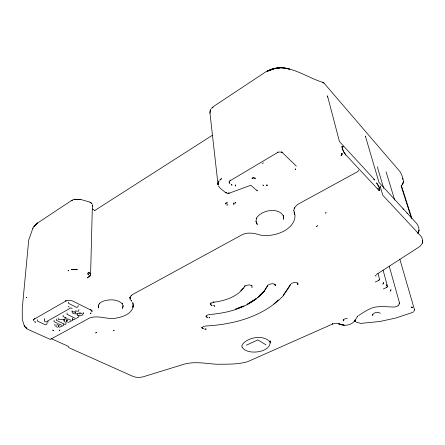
<?xml version="1.0" encoding="UTF-8"?>
<svg xmlns="http://www.w3.org/2000/svg" width="445" height="445" viewBox="0 0 445 445"><rect width="100%" height="100%" fill="white"/><g stroke="black" fill="none" stroke-linecap="round" stroke-linejoin="round"><path stroke-width="0.67" d="M130.018 296.96L130.168 299.474L130.14 296.999L130.018 298.044L131.347 295.363L131.136 295.63L132.972 294.312L241.663 234.982C247.058 231.878 254.401 233.085 260.342 235.094C268.941 236.384 277.975 234.71 285.462 230.249C290.44 227.134 295.041 222.105 295.013 215.914C295.23 214.846 293.377 209.901 294.462 212.788M98.384 305.003L98.629 307.984L98.434 305.142L98.367 306.377L98.339 305.526L99.736 303.156L99.508 303.423L102.228 301.515C109.058 299.09 117.324 298.856 122.392 303.857L122.164 303.579L123.165 305.976L122.497 308.402L123.081 305.598M365.401 136.76L365.351 136.037L378.979 182.367L416.898 223.729C418.695 226.466 420.119 230.399 417.822 233.302M209.984 113.208L210.19 110.583L210.719 109.57L210.185 110.761L209.984 113.208L218.056 184.836L217.972 183.446L218.857 181.093L217.972 183.446L218.006 184.631M380.191 187.089L380.141 186.333L382.761 195.233L420.875 236.095C422.227 238.092 423.34 240.756 422.261 243.126M87.826 277.524L87.381 277.897L89.545 276.634L90.574 275.138L92.404 204.85L92.427 206.052M241.919 347.117L241.974 345.248C246.625 336.926 265.398 333.967 270.543 342.906L270.26 341.003M399.816 259.151L414.584 310.065M92.538 205.44L92.41 205.874M202.03 328.104L202.052 327.392L202.08 327.731M78.142 305.437L78.092 306.716L76.729 307.484L68.519 303.345L68.586 302.06M78.837 309.503L78.787 310.777L78.059 311.305L75.466 310.91M78.865 315.689L78.815 316.957L73.636 319.816L72.624 319.321L72.68 318.058M72.769 319.065L72.713 320.328L67.896 322.592M92.048 310.632L91.998 311.639L91.609 310.532L91.826 310.81L90.647 309.937M414.534 309.498L414.434 309.948M66.027 322.792L65.966 324.055L65.154 324.5L56.348 320.322L56.426 319.054M67.1 313.058L67.034 314.331L74.793 318.119M293.767 210.279L293.745 210.696L294.434 207.86L294.234 208.171L296.476 205.418L299.001 203.682L357.93 171.514L358.342 170.947L358.136 170.073M63.702 324.082L63.635 325.339L59.38 327.353M63.974 319.449L64.069 321.312L65.626 322.286M63.173 315.26L63.107 316.534L67.011 318.42M58.256 318.025L58.184 319.293L64.503 319.877M54.095 320.361L54.012 321.629L57.583 323.315M47.037 322.797L46.953 324.06L45.535 324.856L37.241 321.017L37.341 319.744M327.353 97.138L327.481 95.82L339.446 141.56L374.84 180.014L373.594 179.396M133.239 305.476L132.821 302.583L133.222 305.609L132.977 307.506M230.399 180.436L230.41 180.075M56.176 325.434L56.231 325.779M65.782 300.625L65.699 300.981L66.127 300.447M422.689 241.168L422.75 240.767L422.205 243.487L420.219 246.035L418.506 247.353L376.537 274.443A1.274 0.579 55.7 0 0 376.559 274.309M255.975 221.376L257.243 224.408L255.975 221.376L256.57 218.056L256.359 218.373C261.349 209.673 278.926 207.142 283.404 216.031L283.587 219.285L283.226 215.324M403.42 181.821C403.198 178.417 401.88 174.835 400.205 171.87L324.094 83.176L323.037 82.408C304.897 77.118 284.422 59.78 265.392 72.123L213.255 106.655M32.791 228.352L32.997 227.974L28.73 239.972L22.25 308.457L22.294 319.432L24.241 325.746M33.57 319.944L33.709 319.466L33.453 320.322L34.46 319.015L65.487 301.226M132.821 306.8L133.255 305.281C132.933 313.035 124.188 316.523 117.686 317.774C108.213 320.511 98.601 314.454 89.35 318.108L50.363 339.413L28.825 329.795L27.217 328.938L24.72 326.636M358.592 315.622C360.767 313.97 370.946 307.261 376.125 306.961L381.66 306.494L394.248 307.089L397.246 306.26L398.403 305.515M402.77 183.969L402.152 184.714L402.77 183.969L403.482 181.471L402.719 184.274L401.457 185.776M383.073 270.121L387.395 286.007L386.783 287.398L383.317 288.989M73.291 312.179L74.065 311.361M377.71 166.775L377.794 168.494L383.696 188.324M290.446 284.594L289.645 286.352L282.959 296.114C263.095 316.712 233.703 324.516 205.907 325.985L203.493 326.43L201.902 327.715L202.102 327.414M267.734 285.668L267.834 285.128A1.268 0.99 24.8 0 1 267.734 285.668L264.13 291.408C250.685 306.9 229.692 312.902 209.884 314.47L207.453 315.01L206.157 316.312M343.318 319.632L343.178 319.922L344.747 318.887L347.367 318.414M230.087 180.292L229.158 182.478L229.208 181.66L229.214 182.055M290.624 284.216L283.248 295.374M267.495 285.684L264.458 290.646L257.533 297.699M83.026 313.358L83.321 312.685C83.871 315.95 79.277 316.395 77.163 315.271L77.219 314.003L77.786 314.231M354.237 321.479L357.457 316.668M33.075 227.823L34.165 226.199L37.881 222.823L71.895 200.289M378.6 280.467L379.468 279.221A1.257 1.001 -45.4 0 1 378.6 280.467L375.296 281.985M229.192 193.202C229.548 192.913 228.691 193.186 228.163 193.047L229.192 193.202L250.78 185.259L257.36 190.872L256.921 190.243M354.915 320.7L355.199 321.201L354.971 319.877M90.168 202.341L92.032 203.893L91.292 202.909L90.085 202.408M243.376 287.898L240.739 290.757M244.505 286.83C237.691 296.698 225.281 300.709 213.906 302.233M210.819 303.039L211.164 302.695M354.315 321.14L353.686 321.563M258.545 296.637L261.999 293.255M262.984 292.287L264.464 290.835L259.452 295.897M273.809 304.024L278.281 299.924M413.961 311.628L411.642 312.763L396.078 317.947L380.03 321.479L360.739 323.398L356.245 322.108M89.545 276.634L90.585 274.843M256.003 298.773L247.053 304.419M386.577 287.514L387.267 286.869L387.395 286.007M353.491 322.269C349.286 325.812 343.384 326.079 338.5 323.804M94.802 210.485L212.398 135.263M247.114 304.352L248.889 303.268M250.663 302.183L252.432 301.098M253.617 300.381L255.981 298.934L249.295 303.051M230.265 180.642L277.458 152.59M245.128 286.091L246.263 285.417L249.311 284.889L251.72 285.557L251.475 285.328L252.087 286.002L251.953 285.646M268.402 284.883L269.559 284.21L272.624 283.682L274.96 284.349L274.71 284.127L275.283 284.794L275.138 284.438M322.575 82.531L323.037 82.408L324.094 83.176M291.208 283.699C293.055 282.514 295.558 281.963 297.733 283.17L297.471 282.948L298.005 283.615M47.103 321.296L70.933 307.845L72.235 308.491M56.921 324.744L58.618 323.799L61.805 325.306M66.11 319.988L68.035 318.915L70.872 320.289M213.884 301.849L213.422 302.072L213.9 301.999M263.518 162.864L262.077 163.376M246.358 345.175L257.855 339.919L266.032 344.853M332.193 324.194L247.776 361.629C237.819 364.633 227.089 364.105 216.787 364.26C205.418 363.515 193.797 360.967 182.628 364.644L143.245 376.787C139.953 377.621 136.37 377.727 133.172 376.47L69.376 347.929L68.747 347.462L68.675 346.477L51.114 338.595M241.624 306.766L239.788 307.567L244.088 305.821M397.969 305.242L398.587 304.986M235.149 309.258L237.052 308.519M240.856 307.044L242.759 306.305M296.303 166.085L281.618 151.895L282.163 152.54M237.408 308.452L239.193 307.79M72.63 199.894L74.949 199.076M277.741 152.435L279.009 152.001L281.552 152.168M237.163 308.468L239.132 307.795M65.854 301.031L67.618 300.481L71.701 300.559L90.763 310.004M213.35 302.311L210.969 303.306L210.346 304.085L210.546 303.774L210.457 304.541L210.485 303.785L210.507 304.152M332.543 324.049L334.39 323.537L337.972 323.587M80.517 313.731L79.171 313.825M65.126 319.343L64.603 319.415M75.611 313.97C77.43 313.981 80.74 311.539 81.936 313.947M322.742 82.436L323.037 82.408M279.844 67.996L274.988 68.308L267.106 71.261C274.092 67.707 282.252 66.7 289.74 69.186L283.309 67.779L281.924 67.868M48.416 321.907L44.839 321.763L44.316 319.988M228.14 193.43L226.466 193.119M212.933 305.643L213.589 305.693M74.716 313.953L72.285 312.885L72.029 310.871L72.34 311.611M57.945 327.336L55.747 326.552M80.261 199.321L90.357 202.253M90.446 309.536L91.058 309.737M414.028 310.41L414.334 310.521M68.163 306.46L69.364 307.061M92.493 208.989L94.807 210.485M225.815 192.78L220.197 188.246L218.356 185.765M25.56 327.225L26.9 328.432C25.994 328.449 23.285 323.938 24.592 326.296M345.737 154.738L378.222 189.62M64.392 320.322L63.991 319.749M355.327 321.012L355.694 321.435L355.594 321.106M380.314 313.341C378.244 311.305 373.661 312.368 372.548 315.01L372.643 315.516L372.309 314.176M242.197 347.072C246.541 355.833 272.362 352.679 269.97 340.948M54.996 325.907L54.902 324.277M401.079 185.815L411.408 218.128M401.407 185.604L411.853 218.417M386.082 171.831L394.715 200.066M44.405 318.715L44.756 319.899M389.225 266.155L399.504 302.945L399.015 304.341L399.46 302.884M378.016 273.592L379.435 278.937M294.023 211.325L294.735 214.607M402.875 208.983A1.396 1.046 -39.7 0 1 403.621 209.245M406.869 213.049A1.385 1.046 -39.4 0 1 407.325 213.288M71.372 269.492C76.946 269.186 81.635 269.815 71.372 269.492M341.955 146.767L343.295 151.133L345.865 155.016L343.774 152.034L342.233 148.563L342.06 146.45L343.334 146.778L342.544 146.288L341.955 146.767M233.859 204.033L233.853 204.322L233.953 202.942L233.859 204.033M90.035 273.386L88.338 272.268L87.804 274.098L88.366 272.496L88.839 272.423L90.035 273.386M206.135 315.961L206.113 316.695L206.191 315.967M375.942 276.006L375.73 275.6L375.942 276.006M75.149 312.017L75.35 313.286L75.405 312.012L74.649 311.967L75.149 312.017M391.016 289.817L390.17 291.108L391.016 289.817M66.65 320.572L66.583 321.835L66.978 321.891L67.045 320.623L67.451 320.623L66.65 320.572M58.746 325.462L58.673 326.719L59.185 325.412L58.746 325.462M341.766 153.659L341.265 155.366L341.727 153.414L342.667 154.215L341.766 153.659M89.145 275.856L89.122 276.273A1.424 0.807 1.4 0 0 89.145 275.856M131.041 300.325L131.509 301.109L131.041 300.325M74.743 199.354C79.399 199.199 84.917 199.95 74.743 199.354M275.205 285.212L275.149 285.701L275.205 285.212M262.989 185.037L263.334 185.537L262.989 185.037M52.81 330.168L53.561 330.457L52.81 330.168M72.268 200.228L71.723 200.701L72.268 200.228M35.411 322.158L34.743 321.796L35.411 322.158M231.567 184.742L231.928 185.248L231.561 184.519L231.945 184.775L231.567 184.742M229.837 183.312L229.531 182.778L229.837 183.312M379.846 190.048L379.429 190.655L378.356 189.887L379.652 190.599C380.119 187.801 378.05 185.126 376.603 182.856L379.207 187.495L379.846 190.048M34.777 318.42L34.354 318.703L34.777 318.42M295.597 169.156L295.463 169.562A1.563 0.495 60.9 0 1 295.213 168.844L295.597 169.156M244.922 285.846L244.617 286.491L244.922 285.846M297.883 284.032L297.599 284.705L297.961 284.605L297.883 284.032M225.632 203.443L225.571 204.11L225.342 203.365C225.754 202.681 228.53 202.97 227.1 202.82L225.632 203.443M419.023 230.543L417.861 232.969L419.023 230.543M235.527 185.604L235.366 185.965L235.527 185.604A1.546 0.401 68.4 0 1 235.349 184.87L235.527 185.604M266.85 185.098L266.566 185.715L266.466 185.248L267.211 184.914L267.339 185.37L266.85 185.098M357.691 316.234L357.541 316.529A1.179 0.89 32.7 0 0 357.58 316.017L357.691 316.234M325.935 212.538L325.796 213.122L325.935 212.538M383.623 282.653L382.8 284.171A1.246 1.001 -45.2 0 0 383.623 282.653M251.915 286.814L251.97 287.325L251.915 286.814M26.65 297.249L26.439 297.816L26.65 297.249M90.936 312.996L90.68 313.597L90.936 312.996M220.587 179.263L219.791 180.225L221.566 178.595L220.587 179.263M411.881 307.145L411.352 307.406L411.269 307.044L412.17 307.256L412.459 307.762L411.881 307.145M35.606 224.847L33.981 226.472L37.786 222.934L35.606 224.847M212.293 107.712C209.712 109.96 215.152 105.248 212.293 107.712M277.825 152.257L277.524 152.518A1.624 0.528 60.2 0 0 277.546 152.045L277.825 152.257M317.352 225.793L316.551 226.488L317.352 225.793M252.588 178.206L252.081 178.64L251.976 178.167C252.899 176.971 256.559 178.957 255.363 178.245L253.149 177.872L252.588 178.206M235.755 202.664L235.11 203.193L235.021 202.731L235.755 202.664M89.178 276.629L88.794 276.584L89.178 276.629M68.697 270.36L68.146 270.877L68.697 270.36M96.42 332.409L95.775 332.921L96.42 332.409M59.886 330.084L59.391 330.318L59.886 330.084M114.059 330.507L113.564 330.741L114.059 330.507M332.671 323.743L332.293 323.899L332.671 323.743M271.233 69.793L268.107 70.972L271.233 69.798M274.982 68.397L273.108 69.097L274.982 68.397M378.222 188.63L377.71 188.819L377.566 188.324L378.222 188.63M206.135 329.066L204.878 329.1L206.135 329.066M65.426 318.008L64.937 318.119L65.426 318.008M227.523 204.922L226.772 205.034A1.491 0.973 -6.8 0 1 227.523 204.922M214.479 305.648L214.546 306.288L214.479 305.648M278.943 68.146L276.3 68.313L278.932 68.141M343.779 320.795L343.234 320.394L343.779 320.795M209.673 317.752L209.1 317.763L209.673 317.752M226.41 192.741L225.565 192.285L226.41 192.741M203.298 328.805L202.481 328.343L203.298 328.805M207.398 317.446L206.563 316.957L207.398 317.446M211.759 305.353L210.913 304.831L211.759 305.353M344.091 325.173L338.656 323.821L344.091 325.173M254.484 180.253L254.484 180.253M341.376 155.733L341.093 155.594L341.376 155.733M88.572 274.521L88.054 274.176A1.43 0.812 1.5 0 1 88.572 274.521M386.583 285.44L386.188 284.928L386.583 285.44M402.814 179.04L402.447 178.556L402.814 179.04"/></g></svg>
